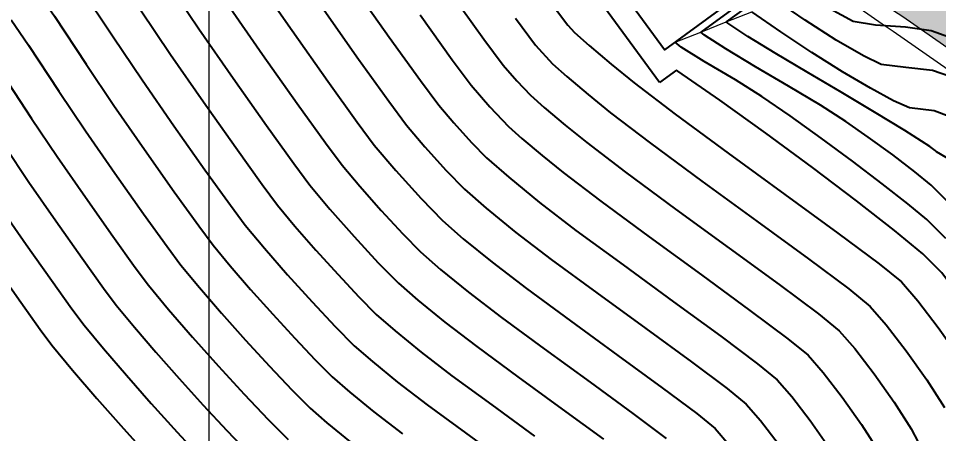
# Model space of a CAD drawing. Extents: x 62344 to 62624, y 108620 to 109406.
# Drawn here: x 62394.54 to 62420.92, y 108675.03 to 108686.93 of the extents above; entities that cross this region are included whole.
import ezdxf
from ezdxf.enums import TextEntityAlignment as Align

# ---------------------------------------------------------------- set-up
doc = ezdxf.new("R2018")
doc.units = 0
doc.header["$LTSCALE"] = 0.039369
doc.header["$MEASUREMENT"] = 0
for name, color, linetype in [('coordinate', 2, 'Continuous'), ('curve livello 1m', 2, 'Continuous'), ('curve livello 5m', 7, 'Continuous'), ('LIN010CO', 50, 'Continuous'), ('LIN018CO', 6, 'Continuous'), ('LIN035CO', 1, 'Continuous'), ('TEXT035', 1, 'Continuous'), ('TRATTCOLO-30', 253, 'Continuous')]:
    doc.layers.add(name, color=color, linetype=linetype)

# ---------------------------------------------------------------- blocks, each defined once
blk = doc.blocks.new('*U29')
at = {"layer": 'LIN035CO'}
for p, q in [((0.1061, 0.1061), (-0.1061, -0.1061)), ((0.1061, -0.1061), (-0.1061, 0.1061))]:
    blk.add_line(p, q, dxfattribs=at)
at = {"layer": 'TEXT035', "lineweight": 30, "flags": 104}
blk.add_attdef('VALORE', text='', height=0.25, dxfattribs=at).set_placement((0.757, -0.0037), align=Align.BOTTOM_CENTER)
blk = doc.blocks.new('*U13')
at = {"layer": 'TEXT035', "lineweight": 30, "flags": 46}
blk.add_attdef('VALORE_AD', text='', height=0.25, rotation=6.3149, dxfattribs=at).set_placement((-0.3363, 0.1439), align=Align.BOTTOM_RIGHT)
blk = doc.blocks.new('Strada 4')
at = {"layer": 'TRATTCOLO-30', "linetype": 'Continuous', "lineweight": 0}
h = blk.add_hatch(color=256, dxfattribs=at)
h.dxf.hatch_style = 1
h.paths.add_polyline_path([(43.105, -1.419), (46.497, -3.339), (80.151, -4.519), (80.103, -2.716)])
h.paths.add_polyline_path([(46.497, -3.339), (46.874, -3.552), (52.527, -6.752), (80.237, -7.724), (80.151, -4.519)])
edge = h.paths.add_edge_path()
edge.add_line((55.533, 0.147), (48.635, 2.784))
edge.add_arc((41.881, -19.911), 23.678, 73.4261, 98.3552)
edge.add_line((38.44, 3.516), (21.582, 1.651))
edge.add_line((21.582, 1.651), (3.299, 0.105))
edge.add_line((3.299, 0.105), (0, 0))
edge.add_line((0, 0), (-4.868, -2.433))
edge.add_line((-4.868, -2.433), (-6.76, -3.083))
edge.add_line((-6.76, -3.083), (-8.08, -3.177))
edge.add_line((-8.08, -3.177), (-9.796, -2.619))
edge.add_line((-9.796, -2.619), (-8.386, -3.862))
edge.add_line((-8.386, -3.862), (0.216, -4.319))
edge.add_line((0.216, -4.319), (4.425, -3.312))
edge.add_line((4.425, -3.312), (21.922, -1.833))
edge.add_line((21.922, -1.833), (38.889, 0.045))
edge.add_line((38.889, 0.045), (40.891, -0.537))
edge.add_line((40.891, -0.537), (40.911, 0.659))
edge.add_line((40.911, 0.659), (40.911, 0.659))
edge.add_line((40.911, 0.659), (55.533, 0.147))
h.paths.add_polyline_path([(80.063, -1.214), (56.974, -0.404), (55.533, 0.147), (40.911, 0.659), (40.891, -0.537), (42.241, -0.929), (43.105, -1.419), (80.103, -2.716)])
h.paths.add_polyline_path([(113.896, 1.782), (80.063, -1.214), (80.103, -2.716), (114.117, -0.719), (114.116, -0.709)])
h.paths.add_polyline_path([(112.477, -4.869), (112.186, -1.588), (80.151, -4.519), (80.237, -7.724)])
h.paths.add_polyline_path([(112.124, -0.882), (113.749, -0.741), (80.103, -2.716), (80.151, -4.519), (112.186, -1.587)])
at = {"layer": 'LIN035CO', "linetype": 'Continuous', "lineweight": 0, "flags": 128}
for points in [[(3.257, 0.604), (21.533, 2.148), (38.376, 4.012, -0.126618), (50.36, 2.732), (56.992, 0.095)], [(3.299, 0.105), (21.582, 1.651), (38.44, 3.516, -0.109204), (48.635, 2.784), (56.974, -0.404)]]:
    blk.add_lwpolyline(points, format="xyb", dxfattribs=at)
ref = blk.add_blockref('*U13', (26.178, -1.107), dxfattribs=dict(xscale=5, yscale=5, zscale=5))
lines = blk.add_mtext('P=8.00%', dxfattribs={"layer": 'TEXT035', "insert": (24.496, -0.388), "char_height": 6, "attachment_point": 1, "rotation": 6.3149})
ref.add_attrib('VALORE_AD', '', (24.496, -0.388), dxfattribs={"flags": 46}).embed_mtext(lines)
ref = blk.add_blockref('*U29', (28.305, 0.628), dxfattribs=dict(xscale=5, yscale=5, zscale=5))
lines = blk.add_mtext('321.00', dxfattribs={"layer": 'TEXT035', "insert": (32.09, 0.61), "char_height": 2.5, "attachment_point": 1, "bg_fill": 1, "box_fill_scale": 1.2, "bg_fill_color": 253, "bg_fill_transparency": 0})
ref.add_attrib('VALORE', '', (32.09, 0.61), dxfattribs={"flags": 104}).embed_mtext(lines)

msp = doc.modelspace()

# ---------------------------------------------------------------- linework, layer by layer
at = {"layer": 'coordinate', "linetype": 'Continuous', "lineweight": 0}
msp.add_line((62399.99999, 108764.27057), (62399.99999, 108620.31839), dxfattribs=at)
at = {"layer": 'curve livello 1m', "flags": 128}
for points in [[(62394.47961, 108693.16263), (62395.26135, 108692.41091), (62396.00205, 108691.66833), (62396.66876, 108690.96598), (62397.22849, 108690.33492), (62397.80202, 108689.49441), (62398.82035, 108687.95643), (62399.70948, 108686.63006), (62400.69142, 108685.21878), (62401.64849, 108683.86257), (62402.43151, 108682.77122), (62402.89136, 108682.15452), (62403.46776, 108681.46729), (62404.16247, 108680.68257), (62404.85646, 108679.93196), (62405.43069, 108679.34705), (62405.98974, 108678.85857), (62406.76021, 108678.22738), (62407.6794, 108677.52661), (62408.86061, 108676.65764), (62410.13036, 108675.73428), (62411.31515, 108674.87034)], [(62393.95146, 108690.53989), (62394.63979, 108689.84983), (62395.25936, 108689.19713), (62395.77951, 108688.6107), (62396.31248, 108687.82962), (62397.2588, 108686.40039), (62398.08506, 108685.16781), (62398.99757, 108683.85633), (62399.88696, 108682.59602), (62400.61462, 108681.58184), (62401.04195, 108681.00874), (62401.59318, 108680.34683), (62402.25636, 108679.58739), (62402.95647, 108678.81335), (62403.61851, 108678.10764), (62404.16747, 108677.5532), (62404.68706, 108677.0992), (62405.40315, 108676.51255), (62406.25747, 108675.86125), (62407.35531, 108675.0536), (62408.53545, 108674.19541)], [(62394.47468, 108688.39915), (62395.05502, 108687.74859), (62395.56771, 108686.99723), (62396.47803, 108685.62238), (62397.27286, 108684.43669), (62398.15065, 108683.1751), (62399.0062, 108681.96274), (62399.70617, 108680.98715), (62400.11724, 108680.43586), (62400.60896, 108679.8424), (62401.1952, 108679.16436), (62401.82849, 108678.45423), (62402.46135, 108677.76451), (62403.0463, 108677.1477), (62403.53585, 108676.65628), (62404.03571, 108676.21951), (62404.72462, 108675.65514), (62405.5465, 108675.02856)], [(62401.3339, 108688.0923), (62402.38527, 108686.58123), (62403.41001, 108685.12912), (62404.24841, 108683.9606), (62404.74077, 108683.30029), (62405.35664, 108682.57384), (62406.08003, 108681.77407), (62406.69392, 108681.1409), (62407.29243, 108680.61794), (62408.11727, 108679.9422), (62409.10134, 108679.19198), (62410.36592, 108678.26168), (62411.72528, 108677.27315), (62412.99368, 108676.34824), (62413.9854, 108675.6088), (62414.5147, 108675.17669), (62414.90626, 108674.72674)], [(62406.93306, 108687.66222), (62407.8822, 108686.33936), (62408.43959, 108685.59183), (62408.83043, 108685.13924), (62409.22038, 108684.7286), (62409.61369, 108684.37833), (62410.21036, 108683.87583), (62410.8314, 108683.37185), (62411.94521, 108682.52272), (62413.37652, 108681.46976), (62414.91511, 108680.35089), (62416.35075, 108679.30403), (62417.47322, 108678.46711), (62418.07231, 108677.97802), (62418.5155, 108677.46874), (62419.07151, 108676.7428), (62419.64366, 108675.93191), (62420.13524, 108675.16781), (62420.13524, 108675.16781), (62420.53528, 108674.4044)], [(62409.69909, 108687.52874), (62410.289, 108686.73761), (62410.48361, 108686.52244), (62410.89983, 108686.15178), (62411.53125, 108685.62001), (62412.18846, 108685.08668), (62413.36714, 108684.18809), (62414.88182, 108683.0738), (62416.51002, 108681.88976), (62418.02928, 108680.78193), (62419.21713, 108679.89626), (62419.85111, 108679.37869), (62420.32011, 108678.83975), (62420.90852, 108678.07152), (62421.51399, 108677.2134)], [(62417.0504, 108687.7107), (62417.80359, 108687.21326), (62418.47056, 108686.85224), (62419.11413, 108686.75104), (62419.9735, 108686.68808), (62420.70281, 108686.58854), (62421.21575, 108686.3996)], [(62400.52169, 108687.36118), (62401.53835, 108685.9), (62402.52925, 108684.49584), (62403.33996, 108683.36591), (62403.81606, 108682.7274), (62404.32594, 108682.11949), (62404.94046, 108681.42535), (62405.55435, 108680.76137), (62406.06231, 108680.24398), (62406.64108, 108679.73826), (62407.43874, 108679.08479), (62408.39037, 108678.3593), (62409.61326, 108677.45966), (62410.92782, 108676.50371), (62412.15442, 108675.60929), (62413.11345, 108674.89423)], [(62403.2322, 108687.26245), (62404.29077, 108685.76239), (62405.15686, 108684.55529), (62405.66547, 108683.87317), (62406.18893, 108683.25574), (62406.80376, 108682.57598), (62407.32554, 108682.03782), (62407.94377, 108681.49763), (62408.7958, 108680.79962), (62409.8123, 108680.02467), (62411.11857, 108679.0637), (62412.52273, 108678.04258), (62413.83295, 108677.08719), (62414.85736, 108676.32338), (62415.4041, 108675.87702), (62415.80857, 108675.41224), (62416.31601, 108674.74972)], [(62406.0523, 108687.02895), (62406.97375, 108685.74467), (62407.51488, 108685.01895), (62408.05244, 108684.39646), (62408.58877, 108683.83167), (62408.97062, 108683.49161), (62409.54992, 108683.00374), (62410.15287, 108682.51444), (62411.23424, 108681.69003), (62412.62387, 108680.66774), (62414.11765, 108679.58146), (62415.51148, 108678.56509), (62416.60127, 108677.75253), (62417.1829, 108677.27769), (62417.61319, 108676.78324), (62418.15301, 108676.07844), (62418.7085, 108675.29117), (62419.18576, 108674.54932)], [(62421.22049, 108684.12478), (62420.79099, 108684.28441), (62420.79099, 108684.28441), (62420.08247, 108684.36811), (62419.62732, 108684.57259), (62418.96806, 108684.93088), (62418.16766, 108685.40457), (62417.28907, 108685.95525), (62416.39526, 108686.54451), (62415.56901, 108687.12012)], [(62394.33053, 108686.88648), (62394.82294, 108686.16484), (62395.69726, 108684.84436), (62396.46065, 108683.70557), (62397.30373, 108682.49388), (62398.12544, 108681.32947), (62398.79773, 108680.39246), (62399.19254, 108679.86297), (62399.72641, 108679.21863), (62400.36291, 108678.48246), (62401.0505, 108677.71145), (62401.73762, 108676.9626), (62402.37271, 108676.29291), (62402.90424, 108675.75935), (62403.38437, 108675.33982), (62404.04609, 108674.79773)], [(62408.79064, 108686.93405), (62409.36429, 108686.16472), (62409.852, 108685.62552), (62410.25676, 108685.26505), (62410.87081, 108684.74792), (62411.50993, 108684.22927), (62412.65617, 108683.3554), (62414.12917, 108682.27178), (62415.71256, 108681.12033), (62417.19002, 108680.04298), (62418.34518, 108679.18168), (62418.96171, 108678.67835), (62419.4178, 108678.15424), (62419.99002, 108677.40716), (62420.57883, 108676.57266), (62421.08472, 108675.7863)], [(62421.414, 108682.78546), (62420.85825, 108683.10917), (62420.85825, 108683.10917), (62420.82365, 108683.14387), (62420.66361, 108683.26321), (62419.95547, 108683.7183), (62419.08485, 108684.24674), (62418.12556, 108684.81436), (62417.15143, 108685.38698), (62416.23625, 108685.93042), (62415.45384, 108686.41052), (62414.87802, 108686.79308), (62414.87802, 108686.79308), (62414.83304, 108686.82831)], [(62421.2332, 108681.62599), (62420.7043, 108682.15642), (62420.24142, 108682.53202), (62419.60299, 108683.01823), (62418.90368, 108683.52955), (62418.25815, 108683.98047), (62418.25815, 108683.98047), (62417.52918, 108684.44233), (62416.61774, 108684.98611), (62415.66566, 108685.54613), (62414.81475, 108686.05672), (62414.20685, 108686.45223), (62414.20685, 108686.45223), (62414.09821, 108686.53732)], [(62421.1252, 108680.62261), (62420.58495, 108681.16897), (62420.58495, 108681.16897), (62420.03665, 108681.62144), (62419.30456, 108682.19352), (62418.45439, 108682.8362), (62417.55187, 108683.50047), (62416.66273, 108684.13732), (62415.8527, 108684.69774), (62415.8527, 108684.69774), (62415.09486, 108685.16632), (62414.19735, 108685.6955), (62413.53568, 108686.11138), (62413.53568, 108686.11138), (62413.36339, 108686.24634)], [(62394.07818, 108685.33244), (62394.91649, 108684.06634), (62395.64844, 108682.97445), (62396.4568, 108681.81265), (62397.24467, 108680.69619), (62397.88928, 108679.79777), (62398.26783, 108679.29008), (62398.84386, 108678.59487), (62399.53063, 108677.80056), (62400.27251, 108676.96867), (62401.01388, 108676.16069), (62401.69913, 108675.43811), (62402.27262, 108674.86243)], [(62394.02403, 108681.5122), (62394.76295, 108680.4502), (62395.48315, 108679.42964), (62396.07239, 108678.60839), (62396.41842, 108678.14431), (62396.97517, 108677.46979), (62397.63188, 108676.70441), (62398.34839, 108675.89258), (62399.08455, 108675.07869), (62399.80021, 108674.30713)], [(62393.91603, 108679.76898), (62394.60239, 108678.79636), (62395.16394, 108678.0137), (62395.49372, 108677.57143), (62396.08601, 108676.85384), (62396.78464, 108676.0396), (62397.54689, 108675.17594), (62398.33005, 108674.31009)]]:
    msp.add_lwpolyline(points, dxfattribs=at)
at = {"layer": 'curve livello 5m'}
msp.add_line((62413.40115, 108685.44312), (62412.92173, 108685.09144), dxfattribs=at)
at = {"layer": 'curve livello 5m', "flags": 128}
for points in [[(62412.92173, 108685.09144), (62401.62036, 108700.49818), (62393.1163, 108707.3683), (62386.54081, 108715.95904), (62357.29997, 108739.53375), (62357.29997, 108739.53375), (62357.37913, 108739.63194)], [(62404.07912, 108687.94368), (62405.17154, 108686.39567), (62406.0653, 108685.14998), (62406.59018, 108684.44606), (62406.59018, 108684.44606), (62407.02121, 108683.93763), (62407.5275, 108683.37789), (62407.95715, 108682.93475), (62407.95715, 108682.93475), (62408.59511, 108682.37732), (62409.47433, 108681.65703), (62409.47433, 108681.65703), (62410.52327, 108680.85735), (62411.87122, 108679.86572), (62413.32019, 108678.81202), (62414.67222, 108677.82614), (62415.72931, 108677.03795), (62416.2935, 108676.57736), (62416.71088, 108676.09774), (62417.23451, 108675.41408), (62417.77333, 108674.65042)], [(62421.26861, 108685.25363), (62420.7469, 108685.43647), (62420.7469, 108685.43647), (62419.97994, 108685.52271), (62419.27651, 108685.61018), (62418.762, 108685.85745), (62417.98563, 108686.30892), (62417.09066, 108686.87716), (62416.30831, 108687.41439)], [(62398.03958, 108687.17841), (62398.89727, 108685.89893), (62398.89727, 108685.89893), (62399.8445, 108684.53755), (62400.76772, 108683.22929), (62401.52307, 108682.17653), (62401.96665, 108681.58163), (62401.96665, 108681.58163), (62402.46619, 108680.98179), (62403.06718, 108680.29356), (62403.70165, 108679.5921), (62404.30161, 108678.95257), (62404.79908, 108678.45013), (62405.3384, 108677.97888), (62406.08168, 108677.36997), (62406.96843, 108676.69393), (62408.10796, 108675.85562), (62409.3329, 108674.96484)], [(62424.50172, 108674.32731), (62424.0471, 108675.25719), (62423.57974, 108676.13341), (62423.14836, 108676.85633), (62423.14836, 108676.85633), (62422.82023, 108677.25296), (62422.40396, 108677.74922), (62422.40396, 108677.74922), (62421.92955, 108678.38745), (62421.38684, 108679.13732), (62421.00907, 108679.63647), (62421.00907, 108679.63647), (62420.4656, 108680.18152), (62419.65243, 108680.85257), (62418.56666, 108681.70102), (62417.30578, 108682.65418), (62415.96727, 108683.63935), (62414.64859, 108684.58385), (62413.44724, 108685.415), (62413.44724, 108685.415), (62413.40115, 108685.44312)], [(62394.13572, 108683.28833), (62394.83623, 108682.24332), (62394.83623, 108682.24332), (62395.60988, 108681.13143), (62396.36391, 108680.06291), (62396.98083, 108679.20308), (62397.34313, 108678.7172), (62397.34313, 108678.7172), (62397.86433, 108678.08573), (62398.47911, 108677.36922), (62399.14988, 108676.60922), (62399.83905, 108675.84728), (62400.50902, 108675.12498), (62401.1222, 108674.48387)]]:
    msp.add_lwpolyline(points, dxfattribs=at)
at = {"layer": 'LIN010CO'}
for p, q in [((62416.10303, 108688.00792), (62414.09821, 108686.53732)), ((62416.38259, 108687.96495), (62414.83304, 108686.82831))]:
    msp.add_line(p, q, dxfattribs=at)
at = {"layer": 'LIN018CO', "linetype": 'Continuous', "lineweight": 0}
for p, q in [((62414.83304, 108686.82831), (62415.56901, 108687.12012)), ((62414.09821, 108686.53732), (62414.83304, 108686.82831)), ((62413.36339, 108686.24634), (62414.09821, 108686.53732))]:
    msp.add_line(p, q, dxfattribs=at)
at = {"layer": 'LIN018CO', "flags": 128}
msp.add_lwpolyline([(62415.82347, 108688.0509), (62413.06569, 108686.02797), (62402.10911, 108700.96465), (62393.59965, 108707.83914), (62387.02395, 108716.43014), (62358.24208, 108739.63482), (62361.70458, 108744.10597)], dxfattribs=at)

# ---------------------------------------------------------------- block references
at = {"layer": 'LIN035CO', "linetype": 'Continuous', "lineweight": 0, "rotation": 138.8272271751645}
msp.add_blockref('Strada 4', (62451.14799, 108664.314, 323.7), dxfattribs=at)

doc.saveas('drawing.dxf')
